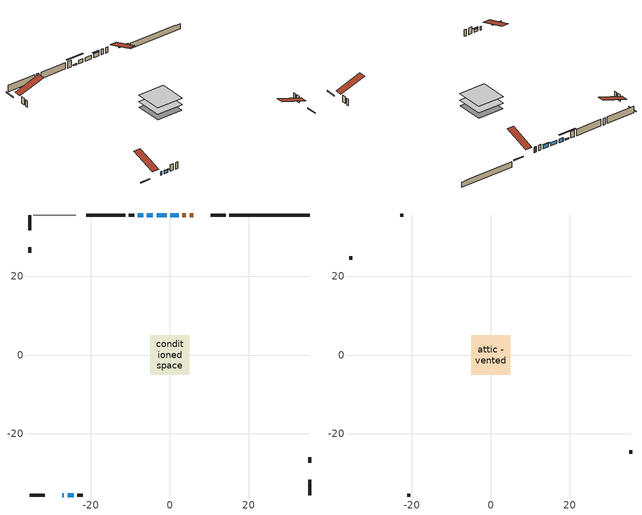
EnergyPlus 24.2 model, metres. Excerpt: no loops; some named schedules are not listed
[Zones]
conditioned space
 floor adiabatic (AdiabaticFloorConstruction): -4.97,-4.97 -4.97,4.97 4.97,4.97 4.97,-4.97 z0.61
 floor foundation (Slab1 construction): -4.84,-4.84 -4.84,4.84 4.84,4.84 4.84,-4.84 z-1.52
 wall outside (RimJoist1 construction): 14.17,35.52 10.34,35.52 / -35.52,-35.52 -31.69,-35.52 / -35.52,35.52 -35.52,31.69 / 35.52,-35.52 35.52,-31.69 z0.61:0.91
 wall outside (AdiabaticWallConstruction 1): 5.93,35.52 5.01,35.52 z0.61:2.64
 wall outside (AdiabaticWallConstruction): -27.28,-35.52 -26.85,-35.52 / -0.79,35.52 -3.34,35.52 / -4.26,35.52 -5.79,35.52 z0.61:1.83; 2.27,35.52 0.13,35.52 z0.61:2.13; -25.93,-35.52 -24.4,-35.52 z0.61:1.68; -6.72,35.52 -8.09,35.52 z0.61:1.07
 wall outside (Wall1 construction): -9.02,35.52 -10.36,35.52 / -23.47,-35.52 -22.13,-35.52 / -35.52,27.28 -35.52,25.94 / 35.52,-27.28 35.52,-25.94 z0.61:3.05
 wall foundation (FoundationWall1 construction): 15.1,35.52,-1.52 15.1,35.52,0.61 33.48,35.52,0.61 33.48,35.52,0.3 35.52,35.52,0.3 35.52,35.52,-1.52
 wall othersidecoefficients (AdiabaticWallConstruction 1): 4.09,35.52 3.2,35.52 z0.61:2.64
 wall othersidecoefficients (Wall2 construction): -11.29,35.52 -21.23,35.52 z0.61:3.05
 wall adiabatic (Wall4 construction): -23.9,35.52 -34.59,35.52 z0.61:3.05
 window (WindowConstruction 4): -27.28,-35.52 -26.86,-35.52 z0.61:1.83
 window (WindowConstruction): 2.27,35.52 0.13,35.52 z0.61:2.13
 window (WindowConstruction 1): -0.79,35.52 -3.34,35.52 z0.61:1.83
 window (WindowConstruction 2): -4.26,35.52 -5.79,35.52 z0.61:1.83
 window (WindowConstruction 3): -25.93,-35.52 -24.4,-35.52 z0.61:1.68
 window (WindowConstruction 5): -6.72,35.52 -8.09,35.52 z0.61:1.07
 door (Door): 5.93,35.52 5.02,35.52 z0.61:2.64
 door inside (Door 1): 4.09,35.52 3.2,35.52 z0.61:2.64
 ceiling adiabatic (AdiabaticFloorConstruction): 4.97,-4.97 4.97,4.97 -4.97,4.97 -4.97,-4.97 z0.61
attic - vented
 floor to conditioned space (Floor1 construction Reversed): -4.97,-4.97 -4.97,4.97 4.97,4.97 4.97,-4.97 z3.05
 wall outside (Wall3 construction): -22.16,35.52 -22.97,35.52 / -21.2,-35.52 -20.39,-35.52 / -35.52,25.01 -35.52,24.19 / 35.52,-25.01 35.52,-24.19 z0.61:3.05
 roof outside (Roof1 construction): 6.86,35.52,3.05 6.86,25.83,6.28 9.41,25.83,6.28 9.41,35.52,3.05; -28.21,-35.52,3.05 -28.21,-25.83,6.28 -30.76,-25.83,6.28 -30.76,-35.52,3.05; -35.52,28.21,3.05 -25.83,28.21,6.28 -25.83,30.76,6.28 -35.52,30.76,3.05; 35.52,-28.21,3.05 25.83,-28.21,6.28 25.83,-30.76,6.28 35.52,-30.76,3.05
shading: -0.07,35.52 2.47,35.52 2.47,35.93 -0.07,35.93 z2.34; -24.2,-35.52 -26.13,-35.52 -26.13,-35.93 -24.2,-35.93 z1.88; -10.73,35.52 -4.08,35.52 -4.08,35.93 -10.73,35.93 z3.71
[Building]
Building 1: Terrain=Suburbs
[Site:Location]
Edmonton Intl AP_AB: Latitude {deg}=53.31; Longitude {deg}=-113.58; Time Zone {hr}=-7; Elevation {m}=723; Keep Site Location Information=Yes
[Site:GroundTemperature:Shallow]
-1.56185, -3.61833, -3.78302, -2.80711, 1.11059, 5.01004, 8.39065, 10.5322, 10.7141, 8.97234, 5.67794, 1.89811
[Site:WaterMainsTemperature]
Calculation Method=Schedule; Temperature Schedule=mains temperature schedule
[Material] Roughness=Rough; Thermal Absorptance=0.9
Name | Thickness {m} | Conductivity {W/m-K} | Density {kg/m3} | Specific Heat {J/kg-K} | Solar Absorptance | Visible Absorptance
asphalt or fiberglass shingles | 0.00635 | 0.162714 | 1121.4 | 1465.45 | 0.4 | 0.4
ceiling loosefill ins | 0.254 | 0.0480833 | 16.02 | 1046.75 | 0.7 | 0.7
ceiling stud and cavity | 0.1397 | 0.138459 | 65.682 | 1177.47 | 0.7 | 0.7
concrete 4.0 in. | 0.1016 | 1.803125 | 2242.8 | 837.4 | 0.7 | 0.7
concrete 8.0 in. | 0.2032 | 1.803125 | 2242.8 | 837.4 | 0.7 | 0.7
door material | 0.04445 | 0.327969 | 512.64 | 1214.23 | 0.7 | 0.7
door material 1 | 0.04445 | 0.880494 | 512.64 | 1214.23 | 0.7 | 0.7
exterior vertical ins | 0.0457286 | 0.029427 | 32.04 | 1214.23 | 0.7 | 0.7
floor covering | 0.0127 | 0.0433444 | 54.468 | 1339.84 | 0.6 | 0.6
floor rigid ins; wall rigid ins | 0.512978 | 0.029427 | 32.04 | 1214.23 | 0.7 | 0.7
floor stud and cavity | 0.1397 | 1.75129 | 37.0049 | 1207.88 | 0.7 | 0.7
furniture material conditioned space 1 | 0.1524 | 0.115458 | 640.8 | 1214.23 | 0.6 | 0.6
gypsum board | 0.0127 | 0.160291 | 801 | 837.4 | 0.6 | 0.6
gypsum board 1 | 0.0127 | 0.160291 | 801 | 837.4 | 0.7 | 0.7
osb sheathing 0.5 in. | 0.0127 | 0.115458 | 512.64 | 1214.23 | 0.7 | 0.7
osb sheathing 0.5 in. 1 | 0.0127 | 0.115458 | 512.64 | 1214.23 | 0.4 | 0.4
osb sheathing 0.75 in. | 0.01905 | 0.115458 | 512.64 | 1214.23 | 0.7 | 0.7
osb sheathing 2.0 in. | 0.0508 | 0.115458 | 512.64 | 1214.23 | 0.7 | 0.7
rim joist stud and cavity | 0.0508 | 0.0297245 | 125.044 | 1163.47 | 0.6 | 0.6
wall stud and cavity | 0.1397 | 0.0986797 | 139.0536 | 1170.24 | 0.7 | 0.7
wall stud and cavity 1 | 0.1397 | 0.0957564 | 139.0536 | 1170.24 | 0.7 | 0.7
wall stud and cavity 2 | 0.0889 | 6.1454 | 50.32683 | 1063.81 | 0.6 | 0.6
wall stud and cavity 3 | 0.1397 | 0.0884935 | 139.0536 | 1170.24 | 0.7 | 0.7
wall stud and cavity 4 | 0.0889 | 0.380278 | 52.3479 | 1209.89 | 0.7 | 0.7
wall stud and cavity 5 | 0.0889 | 0.391764 | 83.0341 | 1211.67 | 0.7 | 0.7
wood siding | 0.0254 | 0.102417 | 544.68 | 1172.36 | 0.4 | 0.4
wood siding 1 | 0.00254 | 0.102417 | 544.68 | 1172.36 | 0.4 | 0.4
wood siding 2; wood siding 3; wood siding 4 | 0.0254 | 0.102417 | 544.68 | 1172.36 | 0.7 | 0.7
[WindowMaterial:SimpleGlazingSystem]
Name | U-Factor {W/m2-K} | Solar Heat Gain Coefficient
WindowMaterial | 2.88953 | 0.69
WindowMaterial 1 | 2.98606 | 0.58
WindowMaterial 2 | 2.96562 | 0.59
WindowMaterial 3 | 2.97073 | 0.58
WindowMaterial 4 | 3.1053 | 0.51
WindowMaterial 5 | 3.03659 | 0.46
[Construction]
AdiabaticFloorConstruction: floor stud and cavity, floor rigid ins, osb sheathing 0.75 in., floor covering
AdiabaticWallConstruction: wood siding 3, wall rigid ins, wall stud and cavity 4, gypsum board
AdiabaticWallConstruction 1: wood siding 4, wall rigid ins, wall stud and cavity 4, gypsum board
Door: door material
Door 1: door material 1
Floor1 construction Reversed: gypsum board, ceiling stud and cavity, ceiling loosefill ins
FoundationWall1 construction: concrete 8.0 in., gypsum board 1
furniture construction conditioned space 1: furniture material conditioned space 1
PartitionWallConstruction: gypsum board, wall stud and cavity 5, gypsum board
RimJoist1 construction: wood siding 2, osb sheathing 2.0 in., rim joist stud and cavity
Roof1 construction: asphalt or fiberglass shingles
Slab1 construction: concrete 4.0 in.
Wall1 construction: wood siding, osb sheathing 0.5 in., wall stud and cavity, gypsum board
Wall2 construction: osb sheathing 0.5 in. 1, wall stud and cavity 1, gypsum board
Wall3 construction: wood siding 1, wall stud and cavity 2
Wall4 construction: osb sheathing 0.5 in. 1, wall stud and cavity 3, gypsum board
WindowConstruction: WindowMaterial
WindowConstruction 1: WindowMaterial 1
WindowConstruction 2: WindowMaterial 2
WindowConstruction 3: WindowMaterial 3
WindowConstruction 4: WindowMaterial 4
WindowConstruction 5: WindowMaterial 5
[Zone] Multiplier=1; Part of Total Floor Area=Yes
Name | Volume {m3}
attic - vented | 51.8295
conditioned space | 462.3
[Space]
Name | Zone | Volume {m3}
attic - vented 1 | attic - vented | 51.8295
conditioned space 1 | conditioned space | 462.3
[ZoneInfiltration:EffectiveLeakageArea]
infil attic - vented 1: Zone or Space=attic - vented 1; Schedule=Always On Discrete; Effective Air Leakage Area {cm2}=3439.65; Stack Coefficient=0.000394074; Wind Coefficient=1.34125e-05
[ZoneMixing]
whole house fan mix: Zone or Space=attic - vented; Schedule=Always On Continuous; Design Flow Rate Calculation Method=Flow/Zone; Design Flow Rate {m3/s}=0; Source Zone or Space=conditioned space
[SurfaceProperty:ExposedFoundationPerimeter]
Slab1: Exposed Perimeter Calculation Method=TotalExposedPerimeter; Total Exposed Perimeter {m}=20.419
[SurfaceProperty:OtherSideCoefficients]
other non-freezing space: Combined Convective/Radiative Film Coefficient {W/m2-K}=8.35; Constant Temperature Coefficient=1; External Dry-Bulb Temperature Coefficient=0; Ground Temperature Coefficient=0; Wind Speed Coefficient=0; Zone Air Temperature Coefficient=0; Constant Temperature Schedule=other non-freezing space; Previous Other Side Temperature Coefficient=0
[InternalMass] Zone or ZoneList=conditioned space; Space or SpaceList=conditioned space 1
Name | Construction | Surface Area {m2}
furniture mass conditioned space 1 | furniture construction conditioned space 1 | 76.9999
partition wall mass | PartitionWallConstruction | 192.5
[Lights]
interior lighting: Zone or ZoneList or Space or SpaceList=conditioned space 1; Schedule=interior lighting schedule; Design Level Calculation Method=LightingLevel; Lighting Level {W}=343.2; Return Air Fraction=0; Fraction Radiant=0.6; Fraction Visible=0.2; Fraction Replaceable=1
[People]
occupants: Zone or ZoneList or Space or SpaceList=conditioned space 1; Number of People Schedule=occupants schedule; Number of People Calculation Method=People; Number of People=3; Fraction Radiant=0.314171; Sensible Heat Fraction=0.56303; Activity Level Schedule=occupants activity schedule; Carbon Dioxide Generation Rate {m3/s-W}=0; Enable ASHRAE 55 Comfort Warnings=No; Mean Radiant Temperature Calculation Type=EnclosureAveraged
[ElectricEquipment] Zone or ZoneList or Space or SpaceList=conditioned space 1; Design Level Calculation Method=EquipmentLevel
Name | Schedule | Design Level {W} | Fraction Latent | Fraction Radiant | Fraction Lost
clothes dryer | clothes dryer schedule | 140.772 | 0.015 | 0.081 | 0.85
clothes washer | clothes washer schedule | 32.1985 | 0.03 | 0.162 | 0.7
cooking range | cooking range schedule | 208.969 | 0.08 | 0.432 | 0.2
dishwasher | dishwasher schedule | 66.8632 | 0.3 | 0.18 | 0.4
fridge | fridge schedule | 72.9452 | 0 | 0.6 | 0
mech vent bath fan 0 | mech vent bath fan 0 schedule | 50.2 | 0 | 0 | 1
mech vent bath fan 1 | mech vent bath fan 1 schedule | 50.2 | 0 | 0 | 1
mech vent house fan | mech vent house fan schedule | 0 | 0 | 0 | 1
mech vent house fan cfis | mech vent house fan cfis schedule | 0 | 0 | 0 | 0
mech vent range fan 0 | mech vent range fan 0 schedule | 57 | 0 | 0 | 1
misc plug loads | misc plug loads schedule | 494.7 | 0.045 | 0.513 | 0.1
whole house fan | Always On Discrete | 0 | 0 | 0 | 1
[OtherEquipment] Zone or ZoneList or Space or SpaceList=conditioned space 1; Design Level Calculation Method=EquipmentLevel
Name | Fuel Type | Schedule | Design Level {W} | Fraction Latent | Fraction Radiant | Fraction Lost
clothes dryer 1 | Electricity | clothes dryer schedule | 0 | 0.015 | 0.081 | 0.85
cooking range 1 | Electricity | cooking range schedule | 0 | 0.08 | 0.432 | 0.2
general water use latent | None | general water use schedule | 59.3978 | 1 | 0 | 0
general water use sensible | None | general water use schedule | -58.539 | 0 | 0.6 | 0
mech vent house fan latent load | None | Always On Discrete | 0 | 1 | 0 | 0
mech vent house fan sensible load | None | Always On Discrete | 0 | 0 | 0 | 0
water heater energy adjustment1 | NaturalGas | Always On Discrete | 0.01 | 0 | 0 | 1
[ZoneInfiltration:DesignFlowRate] Zone or ZoneList or Space or SpaceList=conditioned space 1; Schedule=Always On Discrete; Design Flow Rate Calculation Method=Flow/Zone; Design Flow Rate {m3/s}=0
infil flow; natural vent flow; whole house fan flow
[AvailabilityManager:Scheduled]
furnace airloop Availability Manager: Schedule=Always On Discrete
[Foundation:Kiva]
Foundation Kiva 1: Initial Indoor Air Temperature {C}=18; Wall Height Above Grade {m}=0.609996; Wall Depth Below Slab {m}=0.2032; Custom Block Material Name 1=exterior vertical ins; Custom Block Depth 1 {m}=2.13; Custom Block X Position 1 {m}=0.2159; Custom Block Z Position 1 {m}=0
[Foundation:Kiva:Settings]
Soil Conductivity {W/m-K}=0.849921; Soil Density {kg/m3}=1842.3; Soil Specific Heat {J/kg-K}=418.7; Ground Solar Absorptivity=0.9; Ground Thermal Absorptivity=0.9; Ground Surface Roughness {m}=0.03; Far-Field Width {m}=40; Deep-Ground Boundary Condition=ZeroFlux; Deep-Ground Depth {m}=40; Minimum Cell Dimension {m}=0.2; Maximum Cell Growth Coefficient=3; Simulation Timestep=Timestep
[Exterior:Lights]
exterior lighting: Schedule=exterior lighting schedule; Design Level {W}=75.6
[EnergyManagementSystem:GlobalVariable]
furnace_airloop_Fan_RTF
infil_program_Qfan
infil_program_Qinf
natural_vent_program_Qnv
natural_vent_program_Qwhf
[EnergyManagementSystem:Sensor]
Name | Output:Variable or Output:Meter Index Key | Output:Variable or Output:Meter
airflow_gain | infil flow | Infiltration Sensible Heat Gain Energy
airflow_gain_1 | natural vent flow | Infiltration Sensible Heat Gain Energy
airflow_gain_2 | whole house fan flow | Infiltration Sensible Heat Gain Energy
airflow_loss | infil flow | Infiltration Sensible Heat Loss Energy
airflow_loss_1 | natural vent flow | Infiltration Sensible Heat Loss Energy
airflow_loss_2 | whole house fan flow | Infiltration Sensible Heat Loss Energy
clg_load_cond |  | Cooling:EnergyTransfer:Zone:CONDITIONED SPACE
clg_sp_s; clg_sp_s_1 | cooling setpoint | Schedule Value
clothes_dryer_exhaust_0_sch_s | clothes dryer exhaust 0 schedule | Schedule Value
cool_season | cooling season schedule | Schedule Value
htg_load_cond |  | Heating:EnergyTransfer:Zone:CONDITIONED SPACE
htg_sp_s; htg_sp_s_1 | heating setpoint | Schedule Value
ig_ee_conv | clothes dryer | Electric Equipment Convective Heating Energy
ig_ee_conv_2 | cooking range | Electric Equipment Convective Heating Energy
ig_ee_conv_4 | fridge | Electric Equipment Convective Heating Energy
ig_ee_conv_5 | misc plug loads | Electric Equipment Convective Heating Energy
ig_ee_conv_6 | whole house fan | Electric Equipment Convective Heating Energy
ig_ee_rad | clothes dryer | Electric Equipment Radiant Heating Energy
ig_ee_rad_2 | cooking range | Electric Equipment Radiant Heating Energy
ig_ee_rad_4 | fridge | Electric Equipment Radiant Heating Energy
ig_ee_rad_5 | misc plug loads | Electric Equipment Radiant Heating Energy
ig_ee_rad_6 | whole house fan | Electric Equipment Radiant Heating Energy
ig_lgt_conv | interior lighting | Lights Convective Heating Energy
ig_lgt_rad | interior lighting | Lights Radiant Heating Energy
ig_lgt_vis | interior lighting | Lights Visible Radiation Heating Energy
ig_oe_conv | clothes dryer 1 | Other Equipment Convective Heating Energy
ig_oe_conv_1 | cooking range 1 | Other Equipment Convective Heating Energy
ig_oe_conv_2 | general water use latent | Other Equipment Convective Heating Energy
ig_oe_conv_3 | general water use sensible | Other Equipment Convective Heating Energy
ig_oe_conv_4 | water heater energy adjustment1 | Other Equipment Convective Heating Energy
ig_oe_rad | clothes dryer 1 | Other Equipment Radiant Heating Energy
ig_oe_rad_1 | cooking range 1 | Other Equipment Radiant Heating Energy
ig_oe_rad_2 | general water use latent | Other Equipment Radiant Heating Energy
ig_oe_rad_3 | general water use sensible | Other Equipment Radiant Heating Energy
ig_oe_rad_4 | water heater energy adjustment1 | Other Equipment Radiant Heating Energy
ig_ppl_conv | occupants | People Convective Heating Energy
ig_ppl_rad | occupants | People Radiant Heating Energy
im_conv | furniture mass conditioned space 1 | Surface Inside Face Convection Heat Gain Energy
im_conv_1 | partition wall mass | Surface Inside Face Convection Heat Gain Energy
im_ig | furniture mass conditioned space 1 | Surface Inside Face Internal Gains Radiation Heat Gain Energy
im_ig_1 | partition wall mass | Surface Inside Face Internal Gains Radiation Heat Gain Energy
im_lgt | furniture mass conditioned space 1 | Surface Inside Face Lights Radiation Heat Gain Energy
im_lgt_1 | partition wall mass | Surface Inside Face Lights Radiation Heat Gain Energy
im_sol | furniture mass conditioned space 1 | Surface Inside Face Solar Radiation Heat Gain Energy
im_sol_1 | partition wall mass | Surface Inside Face Solar Radiation Heat Gain Energy
im_surf | furniture mass conditioned space 1 | Surface Inside Face Net Surface Thermal Radiation Heat Gain Energy
im_surf_1 | partition wall mass | Surface Inside Face Net Surface Thermal Radiation Heat Gain Energy
mech_vent_bath_fan_0_sch_s | mech vent bath fan 0 schedule | Schedule Value
mech_vent_bath_fan_1_sch_s | mech vent bath fan 1 schedule | Schedule Value
mech_vent_range_fan_0_sch_s | mech vent range fan 0 schedule | Schedule Value
mv_conv | mech vent bath fan 0 | Electric Equipment Convective Heating Energy
mv_conv_1 | mech vent bath fan 1 | Electric Equipment Convective Heating Energy
mv_conv_2 | mech vent house fan | Electric Equipment Convective Heating Energy
mv_conv_3 | mech vent house fan cfis | Electric Equipment Convective Heating Energy
mv_conv_4 | mech vent range fan 0 | Electric Equipment Convective Heating Energy
mv_conv_5 | mech vent house fan latent load | Other Equipment Convective Heating Energy
mv_conv_6 | mech vent house fan sensible load | Other Equipment Convective Heating Energy
mv_rad | mech vent bath fan 0 | Electric Equipment Radiant Heating Energy
mv_rad_1 | mech vent bath fan 1 | Electric Equipment Radiant Heating Energy
mv_rad_2 | mech vent house fan | Electric Equipment Radiant Heating Energy
mv_rad_3 | mech vent house fan cfis | Electric Equipment Radiant Heating Energy
mv_rad_4 | mech vent range fan 0 | Electric Equipment Radiant Heating Energy
mv_rad_5 | mech vent house fan latent load | Other Equipment Radiant Heating Energy
mv_rad_6 | mech vent house fan sensible load | Other Equipment Radiant Heating Energy
natural_vent_s | natural vent schedule | Schedule Value
oa_temp |  | Site Outdoor Air Drybulb Temperature
out_pb_s |  | Site Outdoor Air Barometric Pressure
out_wt_s |  | Site Outdoor Air Humidity Ratio
site_vw_s |  | Site Wind Speed
ss_back_out | Window1 | Surface Window Shortwave from Zone Back Out Window Heat Transfer Rate
ss_back_out_1 | Window2 | Surface Window Shortwave from Zone Back Out Window Heat Transfer Rate
ss_back_out_2 | Window3 | Surface Window Shortwave from Zone Back Out Window Heat Transfer Rate
ss_back_out_3 | Window4 | Surface Window Shortwave from Zone Back Out Window Heat Transfer Rate
ss_back_out_4 | Window5 | Surface Window Shortwave from Zone Back Out Window Heat Transfer Rate
ss_back_out_5 | Window6 | Surface Window Shortwave from Zone Back Out Window Heat Transfer Rate
ss_conv | Door1 | Surface Inside Face Convection Heat Gain Energy
ss_conv_1 | Door2 | Surface Inside Face Convection Heat Gain Energy
ss_conv_2 | Window1 | Surface Inside Face Convection Heat Gain Energy
ss_conv_3 | Window2 | Surface Inside Face Convection Heat Gain Energy
ss_conv_4 | Window3 | Surface Inside Face Convection Heat Gain Energy
ss_conv_5 | Window4 | Surface Inside Face Convection Heat Gain Energy
ss_conv_6 | Window5 | Surface Inside Face Convection Heat Gain Energy
ss_conv_7 | Window6 | Surface Inside Face Convection Heat Gain Energy
ss_ig | Door1 | Surface Inside Face Internal Gains Radiation Heat Gain Energy
ss_ig_1 | Door2 | Surface Inside Face Internal Gains Radiation Heat Gain Energy
ss_ig_2 | Window1 | Surface Inside Face Internal Gains Radiation Heat Gain Energy
ss_ig_3 | Window2 | Surface Inside Face Internal Gains Radiation Heat Gain Energy
ss_ig_4 | Window3 | Surface Inside Face Internal Gains Radiation Heat Gain Energy
ss_ig_5 | Window4 | Surface Inside Face Internal Gains Radiation Heat Gain Energy
ss_ig_6 | Window5 | Surface Inside Face Internal Gains Radiation Heat Gain Energy
ss_ig_7 | Window6 | Surface Inside Face Internal Gains Radiation Heat Gain Energy
ss_lgt | Door1 | Surface Inside Face Lights Radiation Heat Gain Energy
ss_lgt_1 | Door2 | Surface Inside Face Lights Radiation Heat Gain Energy
ss_sol | Door1 | Surface Inside Face Solar Radiation Heat Gain Energy
ss_sol_1 | Door2 | Surface Inside Face Solar Radiation Heat Gain Energy
ss_surf | Door1 | Surface Inside Face Net Surface Thermal Radiation Heat Gain Energy
ss_surf_1 | Door2 | Surface Inside Face Net Surface Thermal Radiation Heat Gain Energy
ss_surf_2 | Window1 | Surface Inside Face Net Surface Thermal Radiation Heat Gain Energy
ss_surf_3 | Window2 | Surface Inside Face Net Surface Thermal Radiation Heat Gain Energy
ss_surf_4 | Window3 | Surface Inside Face Net Surface Thermal Radiation Heat Gain Energy
ss_surf_5 | Window4 | Surface Inside Face Net Surface Thermal Radiation Heat Gain Energy
ss_surf_6 | Window5 | Surface Inside Face Net Surface Thermal Radiation Heat Gain Energy
ss_surf_7 | Window6 | Surface Inside Face Net Surface Thermal Radiation Heat Gain Energy
ss_trans_in | Window1 | Surface Window Transmitted Solar Radiation Rate
ss_trans_in_1 | Window2 | Surface Window Transmitted Solar Radiation Rate
ss_trans_in_2 | Window3 | Surface Window Transmitted Solar Radiation Rate
ss_trans_in_3 | Window4 | Surface Window Transmitted Solar Radiation Rate
ss_trans_in_4 | Window5 | Surface Window Transmitted Solar Radiation Rate
ss_trans_in_5 | Window6 | Surface Window Transmitted Solar Radiation Rate
ss_trans_out | Window1 | Surface Inside Face Initial Transmitted Diffuse Transmitted Out Window Solar Radiation Rate
ss_trans_out_1 | Window2 | Surface Inside Face Initial Transmitted Diffuse Transmitted Out Window Solar Radiation Rate
ss_trans_out_2 | Window3 | Surface Inside Face Initial Transmitted Diffuse Transmitted Out Window Solar Radiation Rate
ss_trans_out_3 | Window4 | Surface Inside Face Initial Transmitted Diffuse Transmitted Out Window Solar Radiation Rate
ss_trans_out_4 | Window5 | Surface Inside Face Initial Transmitted Diffuse Transmitted Out Window Solar Radiation Rate
ss_trans_out_5 | Window6 | Surface Inside Face Initial Transmitted Diffuse Transmitted Out Window Solar Radiation Rate
s_conv | Floor1 | Surface Inside Face Convection Heat Gain Energy
s_conv_1 | FoundationWall1 | Surface Inside Face Convection Heat Gain Energy
s_conv_10 | Wall1:180 | Surface Inside Face Convection Heat Gain Energy
s_conv_11 | Wall1:270 | Surface Inside Face Convection Heat Gain Energy
s_conv_12 | Wall1:90 | Surface Inside Face Convection Heat Gain Energy
s_conv_13 | Wall2 | Surface Inside Face Convection Heat Gain Energy
s_conv_14 | Wall4 | Surface Inside Face Convection Heat Gain Energy
s_conv_2 | inferred conditioned ceiling | Surface Inside Face Convection Heat Gain Energy
s_conv_3 | inferred conditioned floor | Surface Inside Face Convection Heat Gain Energy
s_conv_4 | RimJoist1:0 | Surface Inside Face Convection Heat Gain Energy
s_conv_5 | RimJoist1:180 | Surface Inside Face Convection Heat Gain Energy
s_conv_6 | RimJoist1:270 | Surface Inside Face Convection Heat Gain Energy
s_conv_7 | RimJoist1:90 | Surface Inside Face Convection Heat Gain Energy
s_conv_8 | Slab1 | Surface Inside Face Convection Heat Gain Energy
s_conv_9 | Wall1:0 | Surface Inside Face Convection Heat Gain Energy
s_ig | Floor1 | Surface Inside Face Internal Gains Radiation Heat Gain Energy
s_ig_1 | FoundationWall1 | Surface Inside Face Internal Gains Radiation Heat Gain Energy
s_ig_10 | Wall1:180 | Surface Inside Face Internal Gains Radiation Heat Gain Energy
s_ig_11 | Wall1:270 | Surface Inside Face Internal Gains Radiation Heat Gain Energy
s_ig_12 | Wall1:90 | Surface Inside Face Internal Gains Radiation Heat Gain Energy
s_ig_13 | Wall2 | Surface Inside Face Internal Gains Radiation Heat Gain Energy
s_ig_14 | Wall4 | Surface Inside Face Internal Gains Radiation Heat Gain Energy
s_ig_2 | inferred conditioned ceiling | Surface Inside Face Internal Gains Radiation Heat Gain Energy
s_ig_3 | inferred conditioned floor | Surface Inside Face Internal Gains Radiation Heat Gain Energy
s_ig_4 | RimJoist1:0 | Surface Inside Face Internal Gains Radiation Heat Gain Energy
s_ig_5 | RimJoist1:180 | Surface Inside Face Internal Gains Radiation Heat Gain Energy
s_ig_6 | RimJoist1:270 | Surface Inside Face Internal Gains Radiation Heat Gain Energy
s_ig_7 | RimJoist1:90 | Surface Inside Face Internal Gains Radiation Heat Gain Energy
s_ig_8 | Slab1 | Surface Inside Face Internal Gains Radiation Heat Gain Energy
s_ig_9 | Wall1:0 | Surface Inside Face Internal Gains Radiation Heat Gain Energy
s_lgt | Floor1 | Surface Inside Face Lights Radiation Heat Gain Energy
s_lgt_1 | FoundationWall1 | Surface Inside Face Lights Radiation Heat Gain Energy
s_lgt_10 | Wall1:180 | Surface Inside Face Lights Radiation Heat Gain Energy
s_lgt_11 | Wall1:270 | Surface Inside Face Lights Radiation Heat Gain Energy
s_lgt_12 | Wall1:90 | Surface Inside Face Lights Radiation Heat Gain Energy
s_lgt_13 | Wall2 | Surface Inside Face Lights Radiation Heat Gain Energy
s_lgt_14 | Wall4 | Surface Inside Face Lights Radiation Heat Gain Energy
s_lgt_2 | inferred conditioned ceiling | Surface Inside Face Lights Radiation Heat Gain Energy
s_lgt_3 | inferred conditioned floor | Surface Inside Face Lights Radiation Heat Gain Energy
s_lgt_4 | RimJoist1:0 | Surface Inside Face Lights Radiation Heat Gain Energy
s_lgt_5 | RimJoist1:180 | Surface Inside Face Lights Radiation Heat Gain Energy
s_lgt_6 | RimJoist1:270 | Surface Inside Face Lights Radiation Heat Gain Energy
s_lgt_7 | RimJoist1:90 | Surface Inside Face Lights Radiation Heat Gain Energy
s_lgt_8 | Slab1 | Surface Inside Face Lights Radiation Heat Gain Energy
s_lgt_9 | Wall1:0 | Surface Inside Face Lights Radiation Heat Gain Energy
s_sol | Floor1 | Surface Inside Face Solar Radiation Heat Gain Energy
s_sol_1 | FoundationWall1 | Surface Inside Face Solar Radiation Heat Gain Energy
s_sol_10 | Wall1:180 | Surface Inside Face Solar Radiation Heat Gain Energy
s_sol_11 | Wall1:270 | Surface Inside Face Solar Radiation Heat Gain Energy
s_sol_12 | Wall1:90 | Surface Inside Face Solar Radiation Heat Gain Energy
s_sol_13 | Wall2 | Surface Inside Face Solar Radiation Heat Gain Energy
s_sol_14 | Wall4 | Surface Inside Face Solar Radiation Heat Gain Energy
s_sol_2 | inferred conditioned ceiling | Surface Inside Face Solar Radiation Heat Gain Energy
s_sol_3 | inferred conditioned floor | Surface Inside Face Solar Radiation Heat Gain Energy
s_sol_4 | RimJoist1:0 | Surface Inside Face Solar Radiation Heat Gain Energy
s_sol_5 | RimJoist1:180 | Surface Inside Face Solar Radiation Heat Gain Energy
